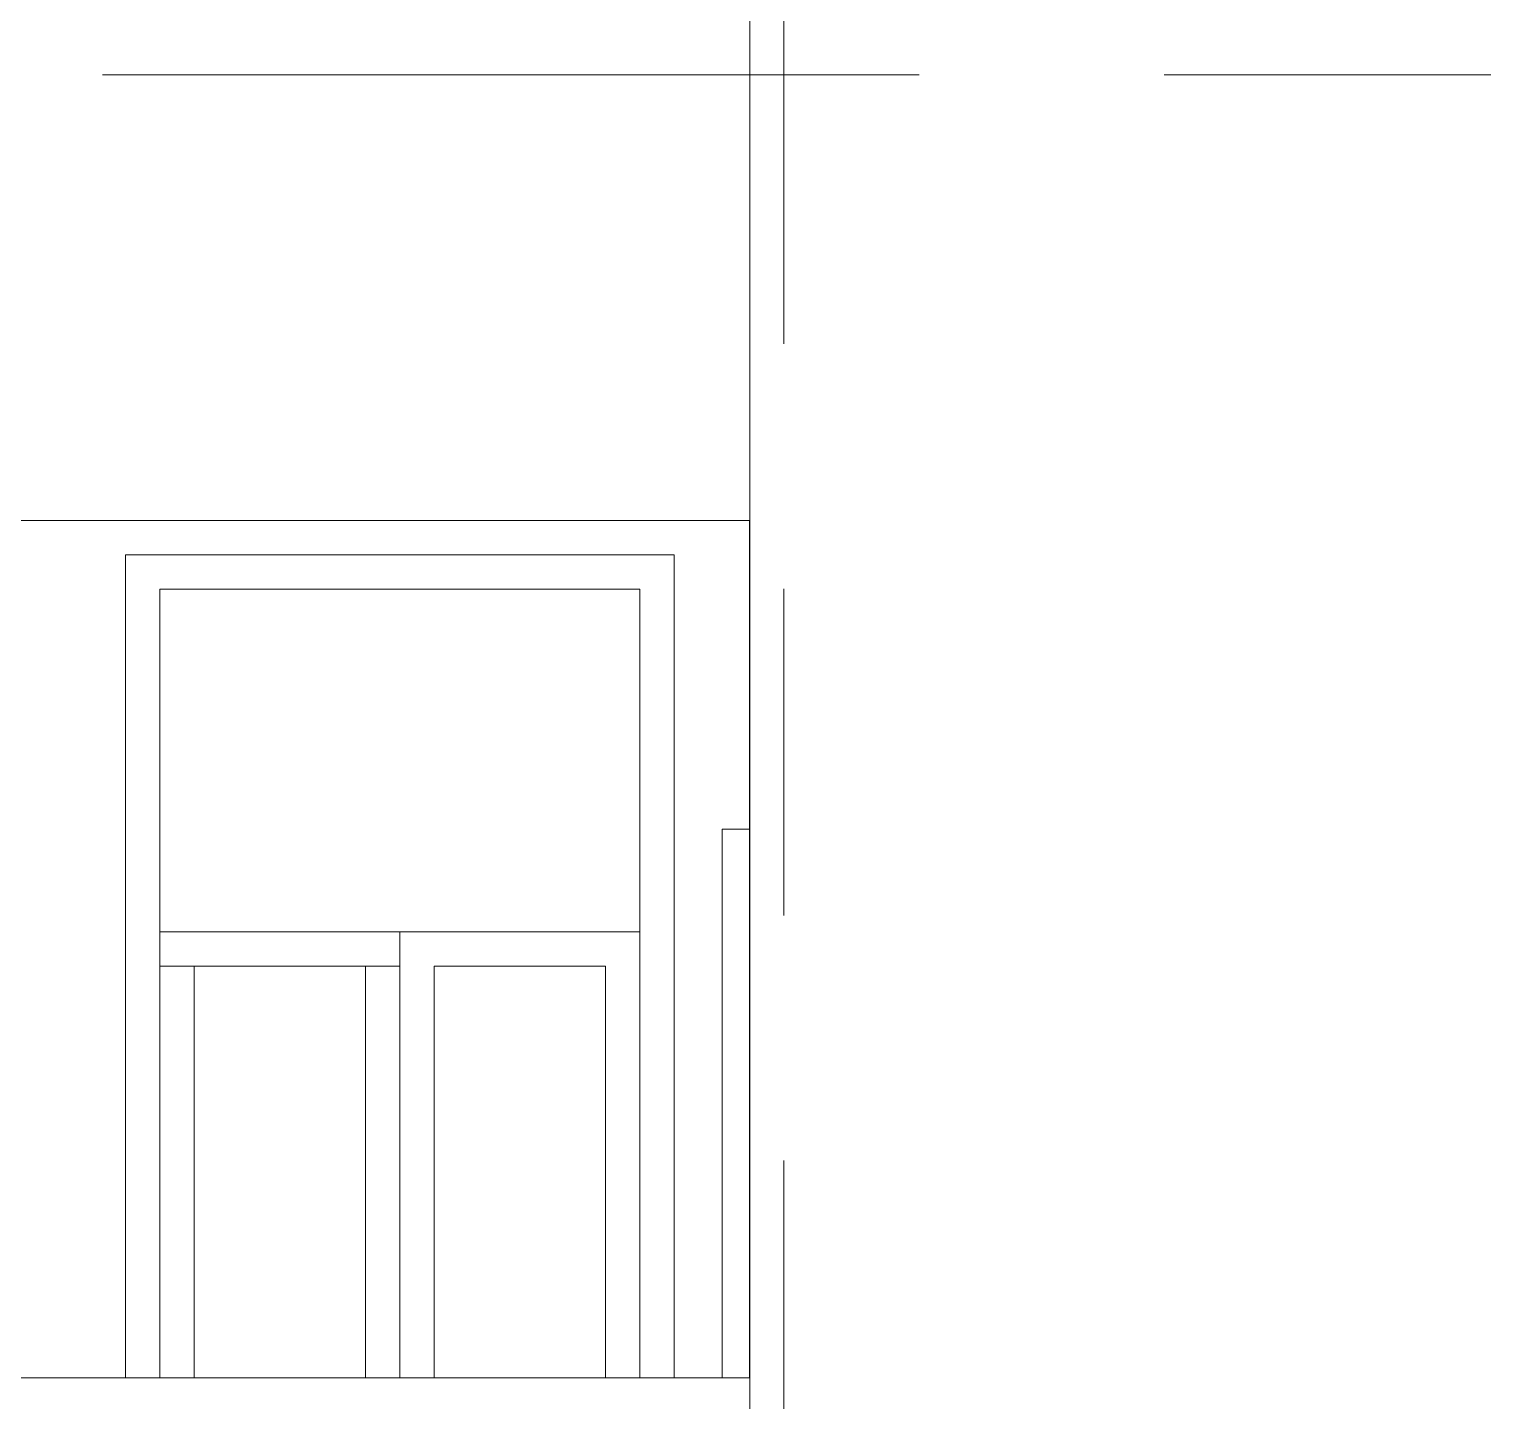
# Model space of a CAD drawing. Header units: millimetres. Extents: x -99196 to 15601, y -9661 to 93550.
# Drawn here: x -24550 to -22400, y 29867 to 31866 of the extents above; entities that cross this region are included whole.
import ezdxf

# ---------------------------------------------------------------- set-up
doc = ezdxf.new("R2010")
doc.units = ezdxf.units.MM
doc.linetypes.add('Centre', pattern=[31.75, 6.35, -4.7625, 15.875, -4.7625])
for name, color, linetype, lineweight in [('CUA', 31, 'Continuous', 9), ('NET-THAY', 2, 'Continuous', 9), ('TRUC', 225, 'Continuous', 5)]:
    doc.layers.add(name, color=color, linetype=linetype, lineweight=lineweight)

# ---------------------------------------------------------------- blocks, each defined once
blk = doc.blocks.new('X-PHONG NGU 1 - X-PHONG NGU 850-1366086-MẶT ĐỨNG 14-1')
at = {"layer": 'CUA'}
for p, q in [((-8210.5, 21200), (-9010.5, 21200)), ((-9010.5, 20000), (-9010.5, 21200)), ((-8210.5, 21200), (-8210.5, 20000)), ((-8960.5, 21150), (-8960.5, 20000)), ((-8960.5, 21150), (-8260.5, 21150)), ((-8260.5, 20000), (-8260.5, 21150)), ((-8960.5, 20650), (-8610.5, 20650)), ((-8610.5, 20000), (-8610.5, 20650)), ((-8260.5, 20650), (-8610.5, 20650)), ((-8260.5, 20650), (-8260.5, 20000)), ((-8960.5, 20600), (-8610.5, 20600)), ((-8910.5, 20600), (-8910.5, 20000)), ((-8910.5, 20600), (-8660.5, 20600)), ((-8660.5, 20000), (-8660.5, 20600)), ((-8560.5, 20600), (-8310.5, 20600)), ((-8560.5, 20600), (-8560.5, 20000)), ((-8310.5, 20000), (-8310.5, 20600))]:
    blk.add_line(p, q, dxfattribs=at)
blk = doc.blocks.new('CUA SAN PHOI LUA1 - CUA SAN PHOI LUA 800-1384255-MẶT ĐỨNG 14-1')
at = {"layer": 'CUA'}
for p in [(-23540.5, 23300), (-23500.5, 24100)]:
    blk.add_line(p, (-23540.5, 24100), dxfattribs=at)
blk = doc.blocks.new('A$C677B3655')
at = {"layer": 'NET-THAY'}
for p, q in [((-37738.3, 2600), (-36938.3, 2600)), ((-37738.3, 1400), (-37738.3, 2600)), ((-36938.3, 2600), (-36938.3, 1400)), ((-36828.3, 1400), (-39028.3, 1400))]:
    blk.add_line(p, q, dxfattribs=at)
for points in [[(-36828.3, 2650), (-39028.3, 2650)], [(-36828.3, 2650), (-36828.3, 1400)]]:
    blk.add_lwpolyline(points, dxfattribs=at)
at = {"layer": 'CUA'}
for name, p in [('X-PHONG NGU 1 - X-PHONG NGU 850-1366086-MẶT ĐỨNG 14-1', (-28727.7, -18600)), ('CUA SAN PHOI LUA1 - CUA SAN PHOI LUA 800-1384255-MẶT ĐỨNG 14-1', (-13327.7, -21900))]:
    blk.add_blockref(name, p, dxfattribs=at)

msp = doc.modelspace()

# ---------------------------------------------------------------- linework, layer by layer
at = {"layer": 'NET-THAY'}
msp.add_lwpolyline([(-23500.5, 21250), (-23500.5, 91900)], dxfattribs=at)
at = {"layer": 'TRUC', "linetype": 'Centre', "ltscale": 75}
for p, q in [((-23450.5, -7525.8), (-23450.5, 91838.4)), ((-99096.4, 31800), (15600.6, 31800))]:
    msp.add_line(p, q, dxfattribs=at)

# ---------------------------------------------------------------- block references
at = {"layer": 'NET-THAY'}
msp.add_blockref('A$C677B3655', (13327.7, 28500), dxfattribs=at)

doc.saveas('drawing.dxf')
